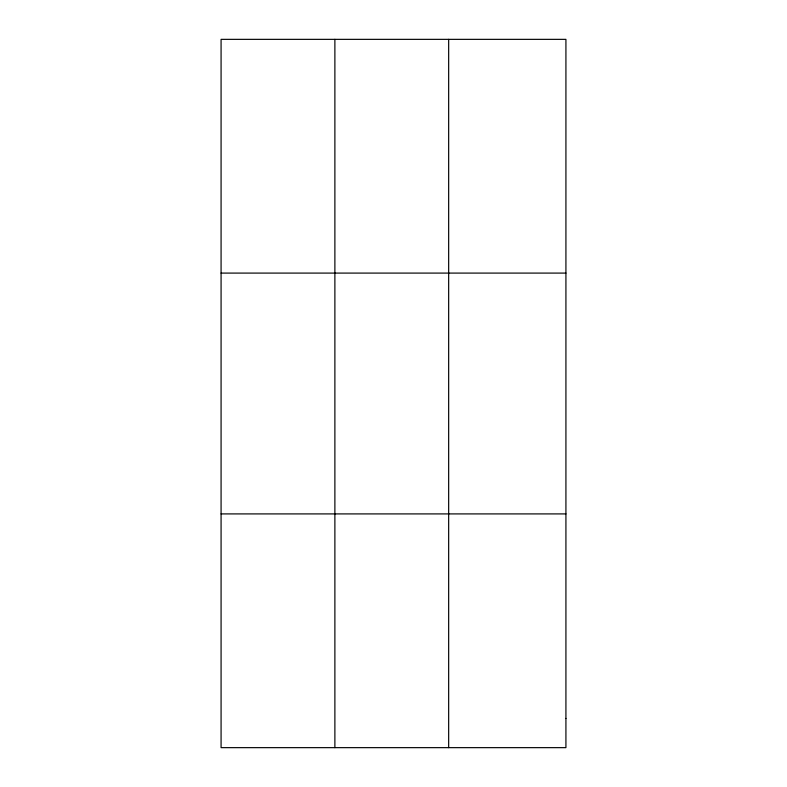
<?xml version="1.0" encoding="UTF-8"?>
<svg xmlns="http://www.w3.org/2000/svg" width="787" height="787" viewBox="0 0 787 787"><rect width="100%" height="100%" fill="white"/><g stroke="black" fill="none" stroke-linecap="round" stroke-linejoin="round"><path stroke-width="1.18" d="M334.878 747.65L334.878 39.35M448.669 747.65L448.669 39.35M221.078 273.089L565.922 273.089M221.078 513.911L565.922 513.911M565.922 718.433L565.922 747.65L221.078 747.65L221.078 39.35L565.922 39.35L565.922 718.433"/></g></svg>
